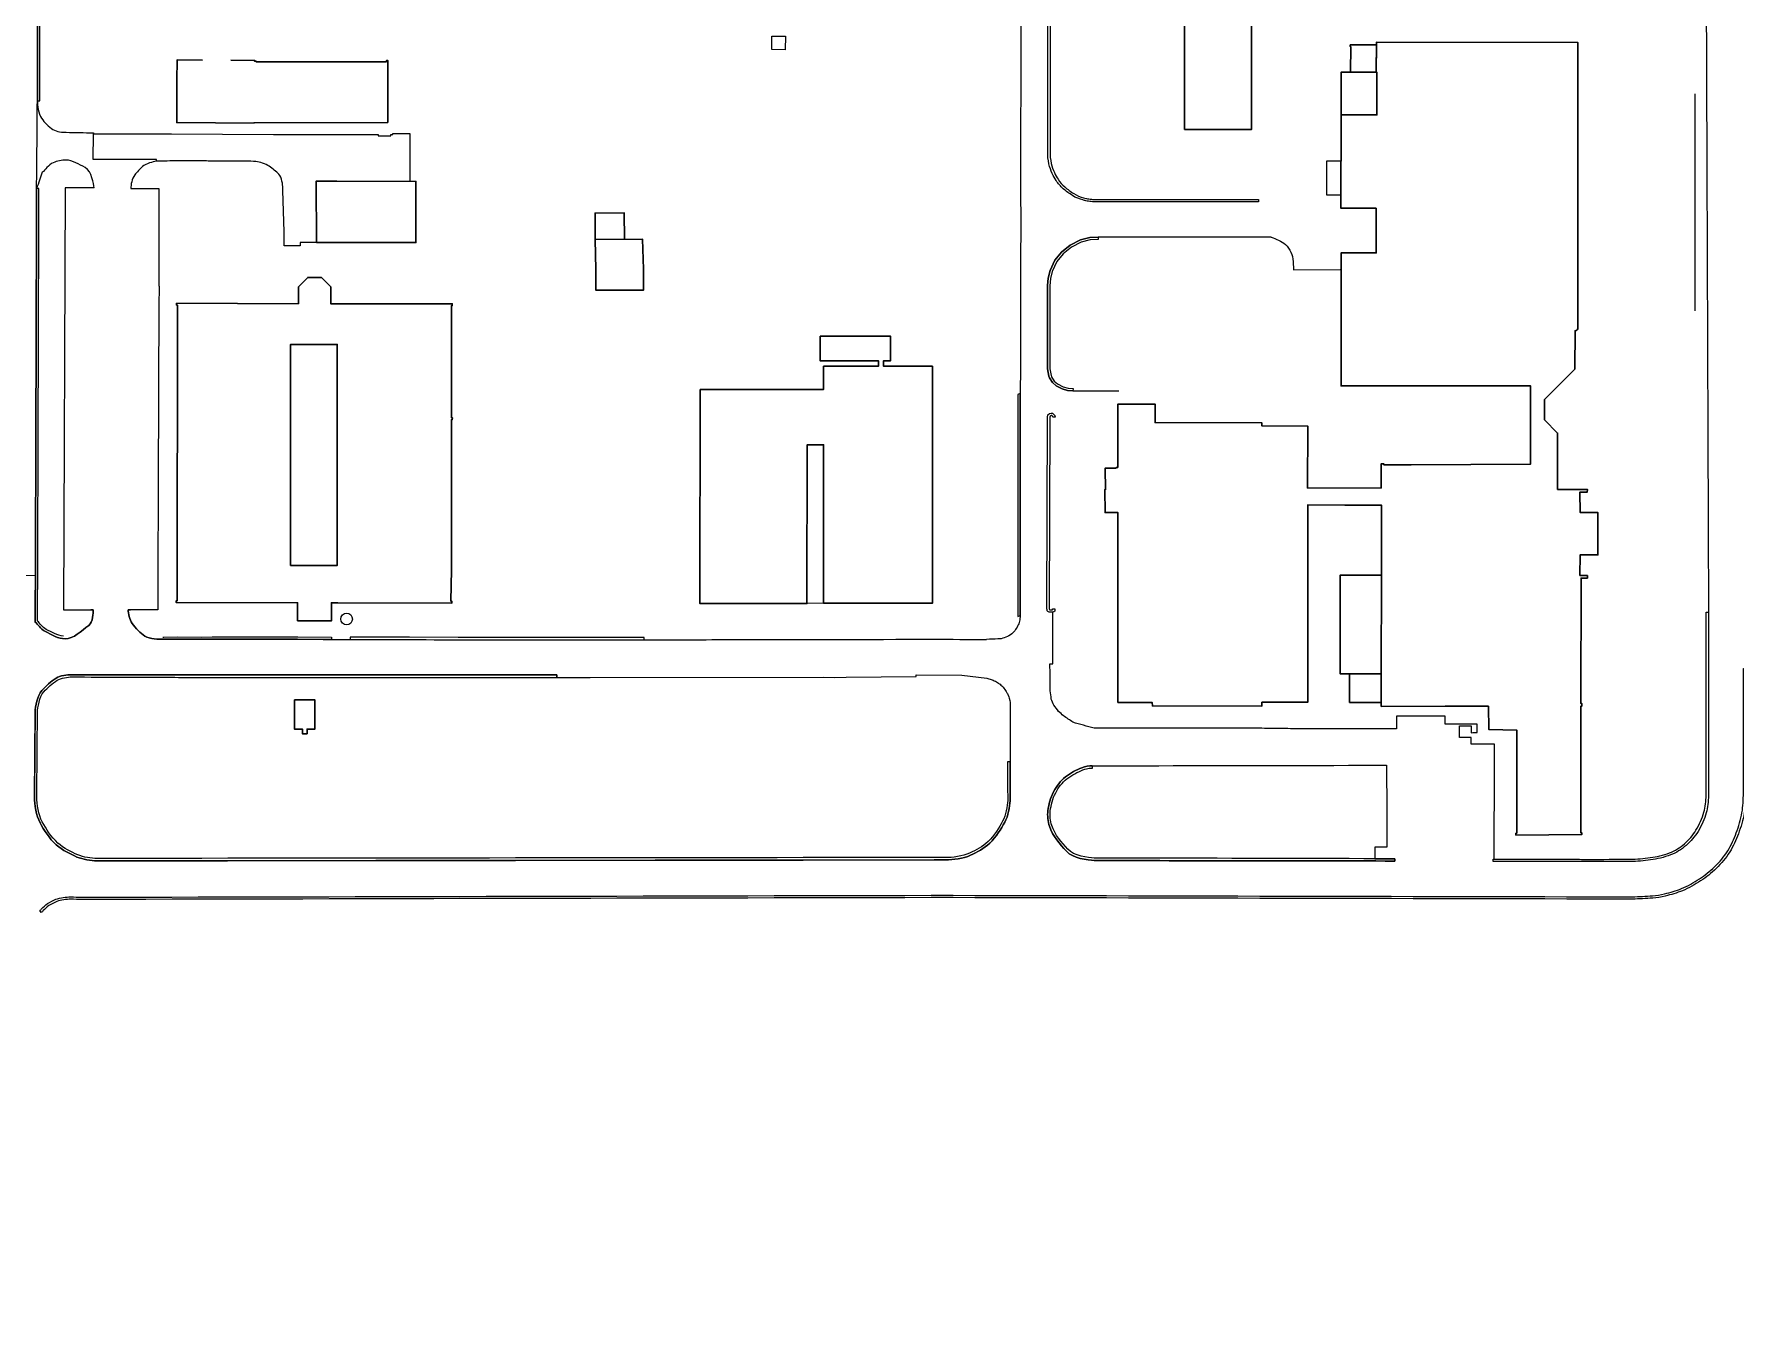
# Model space of a CAD drawing. Header units: millimetres. Extents: x 0 to 840, y 0 to 594.
# Drawn here: x 747.36 to 764.85, y 99.04 to 112.16 of the extents above; entities that cross this region are included whole.
import ezdxf

# ---------------------------------------------------------------- set-up
doc = ezdxf.new("R2010")
doc.units = ezdxf.units.MM
doc.layers.add('AC-0000-BESTAAND-co-06', color=1, linetype='Continuous')

msp = doc.modelspace()

# ---------------------------------------------------------------- linework, layer by layer
at = {"layer": 'AC-0000-BESTAAND-co-06', "linetype": 'Continuous', "lineweight": 13, "transparency": 33554687}
for p, q in [((747.009, 106.604), (747.373, 106.6)), ((747.363, 104.321), (747.37, 105.198))]:
    msp.add_line(p, q, dxfattribs=at)
at = {"layer": 'AC-0000-BESTAAND-co-06', "linetype": 'Continuous', "lineweight": 30, "transparency": 33554687}
msp.add_line((760.877, 105.296), (760.877, 105.59), dxfattribs=at)
at = {"layer": 'AC-0000-BESTAAND-co-06', "linetype": 'Continuous', "lineweight": 13, "transparency": 33554687, "flags": 128}
for points in [[(747.419, 112.641), (747.396, 112.643), (747.393, 111.479), (747.417, 111.479), (747.417, 111.792), (747.42, 112.525), (747.419, 112.641)], [(754.942, 112.004), (754.942, 112.141), (755.08, 112.141), (755.079, 112.002), (754.942, 112.004)], [(764.429, 109.32), (764.429, 111.55)], [(748.617, 110.857), (748.616, 110.874), (747.965, 110.874), (747.969, 111.14), (747.97, 111.149), (747.969, 111.14), (748.706, 111.14), (748.77, 111.139), (749.821, 111.132), (749.959, 111.132), (750.894, 111.133), (750.894, 111.119), (751.026, 111.119), (751.026, 111.131), (751.045, 111.131), (751.045, 111.143), (751.222, 111.143), (751.22, 110.651)], [(760.791, 110.859), (760.641, 110.859), (760.64, 110.511), (760.791, 110.511)], [(760.073, 110.077), (758.316, 110.077), (758.294, 110.077), (758.209, 110.072), (758.112, 110.048), (758.008, 109.996), (757.918, 109.924), (757.849, 109.839), (757.8, 109.733), (757.781, 109.655), (757.775, 109.579), (757.773, 108.723), (757.787, 108.647), (757.794, 108.631), (757.826, 108.582), (757.863, 108.551), (757.926, 108.517), (757.981, 108.502), (758.034, 108.499), (758.508, 108.499)], [(748.326, 106.248), (748.351, 106.249)], [(755.472, 106.315), (755.301, 106.311)], [(750.416, 105.968), (750.416, 105.944), (750.067, 105.945), (749.99, 105.945), (748.83, 105.945), (748.69, 105.945)], [(748.693, 105.968), (748.831, 105.97), (749.08, 105.968), (749.191, 105.97), (749.673, 105.969), (749.795, 105.97), (749.991, 105.969), (750.069, 105.969), (750.416, 105.968)], [(747.741, 105.581), (752.732, 105.578), (752.732, 105.552), (752.953, 105.551), (753.074, 105.551), (755.472, 105.554), (755.585, 105.552), (755.705, 105.554), (756.425, 105.563), (756.425, 105.578), (756.893, 105.575), (757.15, 105.544)], [(757.15, 105.544), (757.17, 105.539), (757.186, 105.535), (757.195, 105.533), (757.205, 105.528), (757.217, 105.524), (757.227, 105.519), (757.24, 105.513), (757.251, 105.507), (757.261, 105.5), (757.269, 105.495), (757.278, 105.488), (757.286, 105.482), (757.295, 105.474), (757.303, 105.467), (757.31, 105.459), (757.318, 105.451), (757.326, 105.441), (757.336, 105.43), (757.343, 105.419), (757.35, 105.408), (757.357, 105.396), (757.362, 105.387), (757.365, 105.379), (757.37, 105.37), (757.376, 105.354), (757.381, 105.339), (757.386, 105.317), (757.39, 105.294)], [(757.39, 105.294), (757.389, 104.685), (757.389, 104.286)], [(756.729, 103.678), (756.609, 103.678), (748.004, 103.668)]]:
    msp.add_lwpolyline(points, dxfattribs=at)
at = {"layer": 'AC-0000-BESTAAND-co-06', "linetype": 'Continuous', "lineweight": 30, "transparency": 33554687, "flags": 128}
for points in [[(759.181, 111.184), (759.871, 111.184), (759.871, 112.624), (759.181, 112.624)], [(754.206, 108.512), (754.201, 106.314), (755.301, 106.311), (755.305, 107.943), (755.473, 107.943), (755.472, 106.315), (756.591, 106.315), (756.591, 108.75), (756.09, 108.75), (756.09, 108.807), (756.162, 108.807), (756.16, 109.06), (755.438, 109.058), (755.439, 108.806), (756.036, 108.807), (756.036, 108.75), (755.473, 108.75), (755.473, 108.513)], [(750.035, 105.322), (750.245, 105.322), (750.245, 105.022), (750.164, 105.022), (750.164, 104.974), (750.116, 104.974), (750.116, 105.022), (750.035, 105.022)]]:
    msp.add_lwpolyline(points, close=True, dxfattribs=at)
msp.add_lwpolyline([(758.497, 107.709), (758.479, 107.709), (758.479, 107.704), (758.368, 107.704), (758.369, 107.482), (758.363, 107.482), (758.365, 107.246), (758.497, 107.246), (758.498, 105.296), (758.772, 105.295), (758.851, 105.294), (758.852, 105.26), (759.978, 105.259), (759.978, 105.297), (760.448, 105.297), (760.449, 107.325), (760.829, 107.324), (761.205, 107.324), (761.206, 107.035), (761.207, 106.603), (761.203, 105.59), (761.203, 105.255), (761.862, 105.258), (762.305, 105.257), (762.311, 105.016), (762.597, 105.011), (762.597, 103.952), (762.587, 103.952), (762.587, 103.933), (763.265, 103.937), (763.264, 103.956), (763.254, 103.956), (763.255, 105.259), (763.266, 105.259), (763.266, 105.284), (763.255, 105.284), (763.257, 106.574), (763.323, 106.573), (763.322, 106.6), (763.245, 106.601), (763.248, 106.812), (763.43, 106.811), (763.429, 107.249), (763.247, 107.249), (763.245, 107.458), (763.321, 107.458), (763.323, 107.484), (763.016, 107.485), (763.016, 107.75), (763.016, 108.064), (762.881, 108.201), (762.88, 108.408), (763.194, 108.722), (763.196, 109.116), (763.196, 109.116, 0.301896), (763.225, 109.138), (763.225, 109.138), (763.223, 112.079), (761.154, 112.08), (761.151, 111.772), (761.16, 111.772), (761.16, 111.334), (760.791, 111.334), (760.791, 111.334), (760.79, 110.374), (761.151, 110.374), (761.152, 109.915), (760.791, 109.915), (760.791, 108.548), (762.737, 108.55), (762.737, 107.743), (761.51, 107.739), (761.229, 107.739), (761.229, 107.749), (761.204, 107.749), (761.204, 107.5), (760.447, 107.499), (760.448, 108.135), (759.978, 108.137), (759.978, 108.168), (758.88, 108.172), (758.88, 108.361), (758.497, 108.361)], format="xyb", close=True, dxfattribs=at)
for points in [[(760.891, 112.035), (760.886, 112.035), (760.886, 112.053), (761.154, 112.054), (761.151, 111.772), (760.887, 111.772), (760.891, 112.035)], [(750.995, 111.257), (749.62, 111.252), (749.62, 111.249), (748.825, 111.254), (748.826, 111.575), (748.827, 111.687), (748.828, 111.899), (749.09, 111.897)], [(749.382, 111.896), (749.625, 111.894), (749.625, 111.884), (749.642, 111.884), (749.642, 111.878), (750.98, 111.88), (750.98, 111.887), (750.98, 111.891), (750.996, 111.891), (750.995, 111.257)], [(761.151, 111.772), (760.887, 111.772), (760.791, 111.772), (760.791, 111.699), (760.791, 111.334), (761.16, 111.334), (761.16, 111.772), (761.151, 111.772)], [(750.26, 110.021), (750.258, 110.651), (750.471, 110.652), (751.283, 110.65), (751.284, 110.021), (750.26, 110.021)], [(753.426, 110.055), (753.424, 110.326), (753.424, 110.326), (753.124, 110.324), (753.127, 110.053)], [(753.127, 110.053), (753.612, 110.056), (753.623, 109.749), (753.623, 109.533), (753.133, 109.531), (753.133, 109.746), (753.127, 110.053)], [(750.076, 109.567), (750.172, 109.663), (750.312, 109.663), (750.408, 109.567), (750.408, 109.393), (751.656, 109.393), (751.657, 109.373), (751.648, 109.373), (751.649, 108.222), (751.658, 108.222), (751.657, 108.202), (751.648, 108.202), (751.648, 107.938), (751.648, 106.658), (751.643, 106.335), (751.654, 106.336), (751.654, 106.317), (750.481, 106.321), (750.415, 106.321), (750.416, 106.135), (750.068, 106.135), (750.067, 106.321), (748.821, 106.322), (748.821, 106.322), (748.821, 106.341), (748.83, 106.341), (748.833, 109.379), (748.824, 109.379), (748.824, 109.398), (750.076, 109.393), (750.076, 109.567)], [(749.994, 106.704), (749.995, 108.975), (750.475, 108.975), (750.474, 106.704), (749.994, 106.704)], [(748.831, 107.059), (748.831, 107.138)], [(761.207, 106.603), (760.78, 106.602), (760.78, 105.59), (761.203, 105.59), (761.207, 106.603)], [(761.203, 105.59), (761.203, 105.295), (760.877, 105.296)]]:
    msp.add_lwpolyline(points, dxfattribs=at)
at = {"layer": 'AC-0000-BESTAAND-co-06', "linetype": 'Continuous', "lineweight": 0, "transparency": 33554687, "flags": 128}
msp.add_lwpolyline([(747.977, 110.585), (747.68, 110.585), (747.661, 106.249), (747.944, 106.249), (747.966, 106.247)], dxfattribs=at)
at = {"layer": 'AC-0000-BESTAAND-co-06', "linetype": 'Continuous', "lineweight": 13, "transparency": 33554687, "flags": 128}
for points in [[(758.294, 110.077), (758.295, 110.053), (758.213, 110.048), (758.12, 110.025), (758.021, 109.976), (757.935, 109.907), (757.869, 109.826), (757.823, 109.725), (757.805, 109.651), (757.799, 109.578), (757.799, 109.488), (757.797, 108.725), (757.81, 108.654), (757.815, 108.643), (757.844, 108.598), (757.877, 108.571), (757.935, 108.539), (757.985, 108.526), (758.036, 108.523), (758.034, 108.499), (757.981, 108.502), (757.926, 108.517), (757.863, 108.551), (757.826, 108.582), (757.794, 108.631), (757.787, 108.647), (757.773, 108.723), (757.775, 109.579), (757.781, 109.655), (757.8, 109.733), (757.849, 109.839), (757.918, 109.924), (758.008, 109.996), (758.112, 110.048), (758.209, 110.072)], [(757.492, 106.189), (757.494, 108.47), (757.47, 108.46), (757.468, 106.179)], [(750.606, 105.943), (751.715, 105.94), (753.629, 105.94), (753.629, 105.964), (751.793, 105.964), (751.716, 105.964), (751.219, 105.966), (750.606, 105.967)]]:
    msp.add_lwpolyline(points, close=True, dxfattribs=at)
for points in [[(760.073, 110.077, -0.082999), (760.219, 110.002), (760.219, 110.002, -0.199555), (760.297, 109.828), (760.297, 109.828), (760.301, 109.743), (760.781, 109.744), (760.791, 109.743)], [(757.799, 105.692), (757.83, 105.692), (757.83, 106.224), (757.801, 106.223), (757.801, 106.223, -0.261653), (757.772, 106.237), (757.772, 106.237), (757.769, 106.248), (757.768, 106.259), (757.773, 108.229), (757.778, 108.25), (757.793, 108.264), (757.81, 108.268), (757.825, 108.267)], [(757.792, 106.259), (757.793, 106.252), (757.793, 106.25), (757.794, 106.249), (757.804, 106.247), (757.824, 106.248), (757.824, 106.256), (757.848, 106.256), (757.848, 106.235), (757.848, 106.235, -0.170228), (757.83, 106.224), (757.83, 106.224), (757.801, 106.223), (757.801, 106.223, -0.261653), (757.772, 106.237), (757.772, 106.237), (757.769, 106.248), (757.768, 106.259), (757.773, 108.229), (757.778, 108.25), (757.793, 108.264), (757.81, 108.268), (757.825, 108.267), (757.84, 108.256), (757.849, 108.245), (757.853, 108.228), (757.828, 108.227), (757.827, 108.234), (757.824, 108.238), (757.816, 108.243), (757.811, 108.244), (757.805, 108.242), (757.8, 108.237), (757.797, 108.226), (757.792, 106.259)]]:
    msp.add_lwpolyline(points, format="xyb", dxfattribs=at)
at = {"layer": 'AC-0000-BESTAAND-co-06', "linetype": 'Continuous', "lineweight": 13, "transparency": 33554687}
msp.add_circle((750.571, 106.153), 0.06, dxfattribs=at)
for points, knots in [([(757.777, 112.97), (757.785, 112.97), (757.793, 112.97), (757.801, 112.97), (757.8, 112.299), (757.8, 111.628), (757.8, 110.957), (757.8, 110.918), (757.803, 110.873), (757.813, 110.835), (757.82, 110.803), (757.831, 110.771), (757.845, 110.74), (757.856, 110.716), (757.868, 110.693), (757.883, 110.672), (757.903, 110.642), (757.926, 110.617), (757.952, 110.593), (757.98, 110.566), (758.012, 110.547), (758.043, 110.525), (758.073, 110.505), (758.114, 110.491), (758.144, 110.482), (758.154, 110.48), (758.164, 110.477), (758.174, 110.474), (758.182, 110.473), (758.19, 110.471), (758.199, 110.47), (758.208, 110.469), (758.216, 110.467), (758.225, 110.466), (758.233, 110.466), (758.241, 110.465), (758.25, 110.464), (758.258, 110.464), (758.266, 110.464), (758.274, 110.463), (758.83, 110.464), (759.385, 110.464), (759.941, 110.464), (759.941, 110.464), (759.941, 110.464), (759.941, 110.464), (759.941, 110.456), (759.941, 110.448), (759.941, 110.44), (759.385, 110.44), (758.829, 110.44), (758.273, 110.439), (758.264, 110.44), (758.256, 110.44), (758.248, 110.44), (758.24, 110.441), (758.231, 110.442), (758.223, 110.442), (758.214, 110.444), (758.204, 110.445), (758.195, 110.446), (758.186, 110.448), (758.178, 110.449), (758.169, 110.451), (758.159, 110.454), (758.148, 110.456), (758.137, 110.459), (758.106, 110.468), (758.062, 110.483), (758.031, 110.505), (757.999, 110.527), (757.965, 110.547), (757.936, 110.575), (757.908, 110.6), (757.884, 110.627), (757.863, 110.658), (757.847, 110.681), (757.835, 110.704), (757.823, 110.73), (757.808, 110.762), (757.797, 110.796), (757.789, 110.829), (757.779, 110.87), (757.776, 110.916), (757.776, 110.956), (757.777, 112.498), (757.777, 114.04), (757.777, 115.582), (757.496, 115.585), (757.216, 115.587), (756.935, 115.59)], [0, 0, 0, 0, 0.071429, 0.071429, 0.071429, 0.142857, 0.142857, 0.142857, 0.170862, 0.170862, 0.170862, 0.193624, 0.193624, 0.193624, 0.211309, 0.211309, 0.211309, 0.23517, 0.23517, 0.23517, 0.260816, 0.260816, 0.260816, 0.285714, 0.285714, 0.285714, 0.309524, 0.309524, 0.309524, 0.333333, 0.333333, 0.333333, 0.357143, 0.357143, 0.357143, 0.380952, 0.380952, 0.380952, 0.404762, 0.404762, 0.404762, 0.428571, 0.428571, 0.428571, 0.571429, 0.571429, 0.571429, 0.591837, 0.591837, 0.591837, 0.612245, 0.612245, 0.612245, 0.632653, 0.632653, 0.632653, 0.653061, 0.653061, 0.653061, 0.673469, 0.673469, 0.673469, 0.693878, 0.693878, 0.693878, 0.714286, 0.714286, 0.714286, 0.739335, 0.739335, 0.739335, 0.764982, 0.764982, 0.764982, 0.788867, 0.788867, 0.788867, 0.806756, 0.806756, 0.806756, 0.829551, 0.829551, 0.829551, 0.857143, 0.857143, 0.857143, 0.928571, 0.928571, 0.928571, 1, 1, 1, 1]), ([(759.941, 110.464), (759.941, 110.456), (759.941, 110.448), (759.941, 110.44), (759.385, 110.44), (758.829, 110.44), (758.273, 110.439), (758.264, 110.44), (758.256, 110.44), (758.248, 110.44), (758.24, 110.441), (758.231, 110.442), (758.223, 110.442), (758.214, 110.444), (758.204, 110.445), (758.195, 110.446), (758.186, 110.448), (758.178, 110.449), (758.169, 110.451), (758.159, 110.454), (758.148, 110.456), (758.137, 110.459), (758.106, 110.468), (758.062, 110.483), (758.031, 110.505), (757.999, 110.527), (757.965, 110.547), (757.936, 110.575), (757.908, 110.6), (757.884, 110.627), (757.863, 110.658), (757.847, 110.681), (757.835, 110.704), (757.823, 110.73), (757.808, 110.762), (757.797, 110.796), (757.789, 110.829), (757.779, 110.87), (757.776, 110.916), (757.776, 110.956), (757.777, 112.498), (757.777, 114.04), (757.777, 115.582), (757.673, 115.583), (757.568, 115.584), (757.464, 115.585)], [0, 0, 0, 0, 0.047619, 0.047619, 0.047619, 0.095238, 0.095238, 0.095238, 0.142857, 0.142857, 0.142857, 0.190476, 0.190476, 0.190476, 0.238095, 0.238095, 0.238095, 0.285714, 0.285714, 0.285714, 0.333333, 0.333333, 0.333333, 0.391781, 0.391781, 0.391781, 0.451625, 0.451625, 0.451625, 0.507356, 0.507356, 0.507356, 0.549096, 0.549096, 0.549096, 0.602285, 0.602285, 0.602285, 0.666667, 0.666667, 0.666667, 0.833333, 0.833333, 0.833333, 1, 1, 1, 1]), ([(755.73, 115.238), (756.107, 115.235), (756.484, 115.232), (756.862, 115.228), (756.977, 115.184), (757.279, 115.102), (757.386, 114.935), (757.405, 114.906), (757.425, 114.878), (757.439, 114.846), (757.453, 114.817), (757.465, 114.788), (757.476, 114.758), (757.489, 114.725), (757.498, 114.687), (757.502, 114.654), (757.504, 114.621), (757.506, 114.588), (757.508, 114.554), (757.505, 114.554), (757.502, 114.553), (757.5, 114.553), (757.499, 113.186), (757.498, 111.818), (757.498, 110.451), (757.498, 110.419), (757.498, 110.387), (757.499, 110.355), (757.498, 109.959), (757.497, 109.563), (757.496, 109.167), (757.496, 109.142), (757.496, 109.117), (757.496, 109.091), (757.496, 108.884), (757.495, 108.677), (757.494, 108.47)], [0, 0, 0, 0, 0.333333, 0.333333, 0.333333, 0.554341, 0.554341, 0.554341, 0.592186, 0.592186, 0.592186, 0.627337, 0.627337, 0.627337, 0.666667, 0.666667, 0.666667, 0.714286, 0.714286, 0.714286, 0.761905, 0.761905, 0.761905, 0.809524, 0.809524, 0.809524, 0.857143, 0.857143, 0.857143, 0.904762, 0.904762, 0.904762, 0.952381, 0.952381, 0.952381, 1, 1, 1, 1]), ([(764.487, 114.172), (764.487, 114.27), (764.487, 114.368), (764.487, 114.466), (764.507, 114.466), (764.527, 114.466), (764.547, 114.466), (764.547, 114.332), (764.547, 114.199), (764.548, 114.066), (764.549, 113.801), (764.55, 113.536), (764.551, 113.27), (764.548, 113.18), (764.546, 113.09), (764.543, 113), (764.544, 112.804), (764.544, 112.608), (764.544, 112.412), (764.55, 110.781), (764.556, 109.149), (764.562, 107.518), (764.564, 107.086), (764.565, 106.655), (764.567, 106.223), (764.567, 106.217), (764.567, 106.211), (764.567, 106.205), (764.567, 105.582), (764.566, 104.959), (764.566, 104.337), (764.566, 104.282), (764.559, 104.215), (764.543, 104.161), (764.525, 104.097), (764.497, 104.031), (764.459, 103.97), (764.424, 103.915), (764.385, 103.868), (764.336, 103.826), (764.287, 103.783), (764.236, 103.75), (764.176, 103.728), (764.109, 103.703), (764.04, 103.687), (763.972, 103.678), (763.904, 103.668), (763.832, 103.661), (763.764, 103.662), (763.293, 103.662), (762.823, 103.662), (762.353, 103.662), (762.353, 103.67), (762.353, 103.678), (762.353, 103.686), (762.357, 103.686), (762.361, 103.686), (762.365, 103.686), (762.365, 103.729), (762.365, 103.772), (762.365, 103.814), (762.366, 104.165), (762.367, 104.516), (762.367, 104.866), (762.288, 104.866), (762.208, 104.866), (762.128, 104.867), (762.128, 104.889), (762.128, 104.912), (762.128, 104.935), (762.088, 104.935), (762.048, 104.935), (762.008, 104.935), (762.008, 104.964), (762.007, 104.994), (762.007, 105.024), (762.007, 105.034), (762.008, 105.045), (762.008, 105.055), (762.048, 105.055), (762.087, 105.055), (762.127, 105.056), (762.127, 105.032), (762.128, 105.009), (762.128, 104.985), (762.149, 104.985), (762.17, 104.986), (762.191, 104.986), (762.191, 105.014), (762.191, 105.042), (762.19, 105.071), (762.08, 105.071), (761.969, 105.071), (761.859, 105.072), (761.859, 105.1), (761.859, 105.128), (761.859, 105.156), (761.693, 105.156), (761.526, 105.156), (761.36, 105.156), (761.36, 105.112), (761.36, 105.068), (761.36, 105.023), (761.2, 105.023), (761.039, 105.023), (760.879, 105.023), (760.734, 105.023), (760.589, 105.023), (760.444, 105.023), (760.368, 105.024), (760.292, 105.026), (760.215, 105.027), (760.135, 105.028), (760.055, 105.029), (759.975, 105.03), (759.603, 105.031), (759.23, 105.032), (758.858, 105.033), (758.657, 105.032), (758.456, 105.032), (758.255, 105.031), (758.182, 105.051), (758.109, 105.071), (758.035, 105.092), (758.003, 105.114), (757.97, 105.136), (757.938, 105.158), (757.921, 105.173), (757.905, 105.189), (757.888, 105.204), (757.872, 105.225), (757.856, 105.246), (757.84, 105.267), (757.831, 105.288), (757.822, 105.31), (757.813, 105.331), (757.809, 105.359), (757.805, 105.387), (757.802, 105.415), (757.801, 105.507), (757.8, 105.6), (757.799, 105.692)], [0, 0, 0, 0, 0.033333, 0.033333, 0.033333, 0.066667, 0.066667, 0.066667, 0.1, 0.1, 0.1, 0.133333, 0.133333, 0.133333, 0.166667, 0.166667, 0.166667, 0.2, 0.2, 0.2, 0.233333, 0.233333, 0.233333, 0.266667, 0.266667, 0.266667, 0.3, 0.3, 0.3, 0.333333, 0.333333, 0.333333, 0.383336, 0.383336, 0.383336, 0.442165, 0.442165, 0.442165, 0.495738, 0.495738, 0.495738, 0.548493, 0.548493, 0.548493, 0.607735, 0.607735, 0.607735, 0.666667, 0.666667, 0.666667, 0.677419, 0.677419, 0.677419, 0.688172, 0.688172, 0.688172, 0.698925, 0.698925, 0.698925, 0.709677, 0.709677, 0.709677, 0.72043, 0.72043, 0.72043, 0.731183, 0.731183, 0.731183, 0.741935, 0.741935, 0.741935, 0.752688, 0.752688, 0.752688, 0.763441, 0.763441, 0.763441, 0.774194, 0.774194, 0.774194, 0.784946, 0.784946, 0.784946, 0.795699, 0.795699, 0.795699, 0.806452, 0.806452, 0.806452, 0.817204, 0.817204, 0.817204, 0.827957, 0.827957, 0.827957, 0.83871, 0.83871, 0.83871, 0.849462, 0.849462, 0.849462, 0.860215, 0.860215, 0.860215, 0.870968, 0.870968, 0.870968, 0.88172, 0.88172, 0.88172, 0.892473, 0.892473, 0.892473, 0.903226, 0.903226, 0.903226, 0.913978, 0.913978, 0.913978, 0.924731, 0.924731, 0.924731, 0.935484, 0.935484, 0.935484, 0.946237, 0.946237, 0.946237, 0.956989, 0.956989, 0.956989, 0.967742, 0.967742, 0.967742, 0.978495, 0.978495, 0.978495, 0.989247, 0.989247, 0.989247, 1, 1, 1, 1]), ([(747.944, 106.249), (747.951, 106.249), (747.958, 106.248), (747.966, 106.247), (747.967, 106.215), (747.966, 106.122), (747.921, 106.087), (747.846, 106.028), (747.764, 105.95), (747.678, 105.95), (747.61, 105.949), (747.539, 105.991), (747.47, 106.027), (747.428, 106.048), (747.395, 106.102), (747.37, 106.121), (747.371, 106.281), (747.372, 106.441), (747.373, 106.6), (747.377, 107.926), (747.381, 109.252), (747.385, 110.578), (747.388, 110.878), (747.391, 111.179), (747.393, 111.479), (747.394, 111.867), (747.395, 112.255), (747.396, 112.643)], [0, 0, 0, 0, 0.333333, 0.333333, 0.333333, 0.402288, 0.402288, 0.402288, 0.517788, 0.517788, 0.517788, 0.609599, 0.609599, 0.609599, 0.666667, 0.666667, 0.666667, 0.75, 0.75, 0.75, 0.833333, 0.833333, 0.833333, 0.916667, 0.916667, 0.916667, 1, 1, 1, 1]), ([(747.393, 111.479), (747.393, 111.434), (747.402, 111.345), (747.436, 111.299), (747.465, 111.257), (747.511, 111.211), (747.553, 111.184), (747.589, 111.161), (747.654, 111.154), (747.689, 111.155), (747.782, 111.153), (747.876, 111.151), (747.97, 111.149)], [0, 0, 0, 0, 0.189864, 0.189864, 0.189864, 0.358476, 0.358476, 0.358476, 0.5, 0.5, 0.5, 1, 1, 1, 1]), ([(747.977, 110.585), (747.971, 110.622), (747.953, 110.754), (747.885, 110.792), (747.821, 110.827), (747.756, 110.866), (747.687, 110.87), (747.644, 110.872), (747.598, 110.857), (747.555, 110.842), (747.507, 110.825), (747.471, 110.761), (747.444, 110.745), (747.425, 110.689), (747.405, 110.634), (747.385, 110.578)], [0, 0, 0, 0, 0.156822, 0.156822, 0.156822, 0.304472, 0.304472, 0.304472, 0.398226, 0.398226, 0.398226, 0.5, 0.5, 0.5, 1, 1, 1, 1]), ([(750.26, 110.021), (750.246, 110.021), (750.233, 110.021), (750.219, 110.021), (750.208, 110.021), (750.197, 110.021), (750.186, 110.021), (750.166, 110.021), (750.146, 110.021), (750.126, 110.021), (750.116, 110.021), (750.105, 110.021), (750.095, 110.021), (750.095, 110.011), (750.095, 110), (750.095, 109.989), (750.086, 109.989), (750.076, 109.989), (750.067, 109.989), (750.021, 109.989), (749.976, 109.989), (749.93, 109.989), (749.93, 110.026), (749.93, 110.064), (749.93, 110.101), (749.93, 110.121), (749.93, 110.14), (749.929, 110.159), (749.925, 110.301), (749.92, 110.442), (749.915, 110.583), (749.915, 110.616), (749.907, 110.691), (749.875, 110.724), (749.847, 110.753), (749.811, 110.781), (749.776, 110.805), (749.737, 110.831), (749.678, 110.849), (749.639, 110.856), (749.569, 110.857), (749.499, 110.857), (749.429, 110.857), (749.341, 110.858), (749.253, 110.859), (749.165, 110.859), (749.142, 110.86), (749.119, 110.86), (749.097, 110.861), (749.01, 110.861), (748.923, 110.862), (748.837, 110.862), (748.763, 110.86), (748.69, 110.858), (748.617, 110.857), (748.58, 110.851), (748.511, 110.834), (748.473, 110.802), (748.445, 110.777), (748.415, 110.746), (748.393, 110.716), (748.365, 110.68), (748.354, 110.614), (748.352, 110.578), (748.449, 110.578), (748.545, 110.578), (748.642, 110.578), (748.642, 110.347), (748.642, 110.116), (748.641, 109.886), (748.641, 109.831), (748.641, 109.777), (748.641, 109.723), (748.641, 109.679), (748.641, 109.635), (748.641, 109.591), (748.643, 109.578), (748.644, 109.565), (748.645, 109.552), (748.645, 109.547), (748.645, 109.542), (748.645, 109.537), (748.644, 109.502), (748.642, 109.467), (748.641, 109.431), (748.638, 108.51), (748.635, 107.589), (748.631, 106.667), (748.631, 106.528), (748.63, 106.389), (748.63, 106.249), (748.537, 106.249), (748.444, 106.249), (748.351, 106.249), (748.343, 106.249), (748.335, 106.248), (748.326, 106.248)], [0, 0, 0, 0, 0.142857, 0.142857, 0.142857, 0.171429, 0.171429, 0.171429, 0.2, 0.2, 0.2, 0.228571, 0.228571, 0.228571, 0.257143, 0.257143, 0.257143, 0.285714, 0.285714, 0.285714, 0.321429, 0.321429, 0.321429, 0.357143, 0.357143, 0.357143, 0.392857, 0.392857, 0.392857, 0.428571, 0.428571, 0.428571, 0.478354, 0.478354, 0.478354, 0.521761, 0.521761, 0.521761, 0.571429, 0.571429, 0.571429, 0.6, 0.6, 0.6, 0.628571, 0.628571, 0.628571, 0.657143, 0.657143, 0.657143, 0.685714, 0.685714, 0.685714, 0.714286, 0.714286, 0.714286, 0.767082, 0.767082, 0.767082, 0.807442, 0.807442, 0.807442, 0.857143, 0.857143, 0.857143, 0.87013, 0.87013, 0.87013, 0.883117, 0.883117, 0.883117, 0.896104, 0.896104, 0.896104, 0.909091, 0.909091, 0.909091, 0.922078, 0.922078, 0.922078, 0.935065, 0.935065, 0.935065, 0.948052, 0.948052, 0.948052, 0.961039, 0.961039, 0.961039, 0.974026, 0.974026, 0.974026, 0.987013, 0.987013, 0.987013, 1, 1, 1, 1]), ([(747.394, 106.131), (747.395, 106.287), (747.396, 106.444), (747.397, 106.6), (747.401, 107.926), (747.405, 109.252), (747.409, 110.578), (747.401, 110.578), (747.393, 110.578), (747.385, 110.578), (747.381, 109.252), (747.377, 107.926), (747.373, 106.6), (747.372, 106.441), (747.371, 106.281), (747.37, 106.121), (747.395, 106.102), (747.428, 106.048), (747.47, 106.027), (747.539, 105.991), (747.61, 105.949), (747.678, 105.95), (747.764, 105.95), (747.846, 106.028), (747.921, 106.087), (747.966, 106.122), (747.967, 106.215), (747.966, 106.247), (747.958, 106.248), (747.951, 106.249), (747.944, 106.249)], [0, 0, 0, 0, 0.125, 0.125, 0.125, 0.25, 0.25, 0.25, 0.333333, 0.333333, 0.333333, 0.416667, 0.416667, 0.416667, 0.5, 0.5, 0.5, 0.542801, 0.542801, 0.542801, 0.611659, 0.611659, 0.611659, 0.698284, 0.698284, 0.698284, 0.75, 0.75, 0.75, 1, 1, 1, 1]), ([(757.494, 108.47), (757.494, 107.71), (757.493, 106.95), (757.492, 106.189), (757.492, 106.171), (757.491, 106.149), (757.486, 106.131), (757.482, 106.114), (757.476, 106.096), (757.467, 106.08), (757.459, 106.063), (757.449, 106.048), (757.437, 106.033), (757.424, 106.017), (757.411, 106.003), (757.394, 105.991), (757.373, 105.977), (757.35, 105.968), (757.329, 105.96), (757.309, 105.952), (757.284, 105.948), (757.264, 105.948), (757.225, 105.946), (757.187, 105.945), (757.148, 105.944)], [0, 0, 0, 0, 0.333333, 0.333333, 0.333333, 0.386588, 0.386588, 0.386588, 0.436102, 0.436102, 0.436102, 0.486165, 0.486165, 0.486165, 0.541148, 0.541148, 0.541148, 0.606672, 0.606672, 0.606672, 0.666667, 0.666667, 0.666667, 1, 1, 1, 1]), ([(748.326, 106.248), (748.328, 106.212), (748.339, 106.144), (748.366, 106.108), (748.401, 106.06), (748.452, 106.006), (748.499, 105.977), (748.548, 105.947), (748.641, 105.942), (748.69, 105.945), (748.736, 105.945), (748.783, 105.945), (748.83, 105.945), (749.217, 105.945), (749.604, 105.945), (749.99, 105.945), (750.016, 105.945), (750.041, 105.945), (750.067, 105.945), (750.183, 105.945), (750.3, 105.944), (750.416, 105.944), (750.849, 105.943), (751.282, 105.941), (751.715, 105.94), (752.353, 105.94), (752.99, 105.94), (753.627, 105.94), (753.937, 105.94), (754.247, 105.941), (754.558, 105.941), (755.238, 105.942), (755.918, 105.944), (756.598, 105.945), (756.781, 105.944), (756.965, 105.944), (757.148, 105.944)], [0, 0, 0, 0, 0.138739, 0.138739, 0.138739, 0.316344, 0.316344, 0.316344, 0.5, 0.5, 0.5, 0.555556, 0.555556, 0.555556, 0.611111, 0.611111, 0.611111, 0.666667, 0.666667, 0.666667, 0.722222, 0.722222, 0.722222, 0.777778, 0.777778, 0.777778, 0.833333, 0.833333, 0.833333, 0.888889, 0.888889, 0.888889, 0.944444, 0.944444, 0.944444, 1, 1, 1, 1]), ([(748.69, 105.945), (748.641, 105.942), (748.548, 105.947), (748.499, 105.977), (748.452, 106.006), (748.401, 106.06), (748.366, 106.108), (748.339, 106.144), (748.328, 106.212), (748.326, 106.248)], [0, 0, 0, 0, 0.367313, 0.367313, 0.367313, 0.722523, 0.722523, 0.722523, 1, 1, 1, 1]), ([(762.353, 103.662), (762.823, 103.662), (763.293, 103.662), (763.764, 103.662), (763.832, 103.661), (763.904, 103.668), (763.972, 103.678), (764.04, 103.687), (764.109, 103.703), (764.176, 103.728), (764.236, 103.75), (764.287, 103.783), (764.336, 103.826), (764.385, 103.868), (764.424, 103.915), (764.459, 103.97), (764.497, 104.031), (764.525, 104.097), (764.543, 104.161), (764.559, 104.215), (764.566, 104.282), (764.566, 104.337), (764.566, 104.965), (764.566, 105.594), (764.567, 106.223), (764.559, 106.223), (764.551, 106.223), (764.543, 106.223), (764.542, 105.595), (764.542, 104.966), (764.542, 104.338), (764.542, 104.285), (764.535, 104.22), (764.52, 104.167), (764.502, 104.105), (764.475, 104.042), (764.438, 103.983), (764.405, 103.93), (764.368, 103.885), (764.32, 103.844), (764.273, 103.804), (764.224, 103.771), (764.167, 103.75), (764.102, 103.726), (764.035, 103.71), (763.968, 103.701), (763.901, 103.692), (763.829, 103.685), (763.762, 103.686), (763.618, 103.684), (763.474, 103.683), (763.329, 103.682), (763.3, 103.683), (763.27, 103.683), (763.24, 103.684), (762.949, 103.685), (762.657, 103.686), (762.365, 103.686), (762.361, 103.686), (762.357, 103.686), (762.353, 103.686), (762.353, 103.678), (762.353, 103.67), (762.353, 103.662)], [0, 0, 0, 0, 0.166667, 0.166667, 0.166667, 0.196132, 0.196132, 0.196132, 0.225754, 0.225754, 0.225754, 0.252131, 0.252131, 0.252131, 0.278918, 0.278918, 0.278918, 0.308332, 0.308332, 0.308332, 0.333333, 0.333333, 0.333333, 0.5, 0.5, 0.5, 0.583333, 0.583333, 0.583333, 0.666667, 0.666667, 0.666667, 0.691691, 0.691691, 0.691691, 0.720974, 0.720974, 0.720974, 0.747508, 0.747508, 0.747508, 0.773586, 0.773586, 0.773586, 0.803268, 0.803268, 0.803268, 0.833333, 0.833333, 0.833333, 0.866667, 0.866667, 0.866667, 0.9, 0.9, 0.9, 0.933333, 0.933333, 0.933333, 0.966667, 0.966667, 0.966667, 1, 1, 1, 1]), ([(747.661, 105.977), (747.597, 105.98), (747.542, 106.02), (747.483, 106.047), (747.446, 106.065), (747.417, 106.113), (747.394, 106.131)], [0, 0, 0, 0, 0.610304, 0.610304, 0.610304, 1, 1, 1, 1]), ([(764.951, 105.646), (764.951, 105.646), (764.943, 105.646), (764.935, 105.646), (764.927, 105.646), (764.926, 105.219), (764.925, 104.793), (764.925, 104.366), (764.926, 104.3), (764.922, 104.228), (764.911, 104.162), (764.899, 104.093), (764.877, 104.023), (764.852, 103.955), (764.828, 103.891), (764.801, 103.831), (764.765, 103.772), (764.727, 103.711), (764.682, 103.657), (764.629, 103.607), (764.58, 103.56), (764.529, 103.52), (764.473, 103.482), (764.414, 103.444), (764.355, 103.41), (764.291, 103.383), (764.234, 103.36), (764.174, 103.344), (764.116, 103.329), (764.076, 103.318), (764.032, 103.311), (763.992, 103.308), (763.923, 103.305), (763.853, 103.301), (763.784, 103.298), (761.382, 103.303), (758.98, 103.309), (756.578, 103.314), (753.708, 103.307), (750.838, 103.301), (747.968, 103.294), (747.89, 103.295), (747.812, 103.296), (747.734, 103.297), (747.689, 103.297), (747.629, 103.29), (747.584, 103.273), (747.555, 103.262), (747.526, 103.244), (747.498, 103.228), (747.474, 103.215), (747.454, 103.189), (747.437, 103.176), (747.431, 103.169), (747.425, 103.162), (747.418, 103.156), (747.423, 103.149), (747.428, 103.143), (747.432, 103.136), (747.439, 103.143), (747.446, 103.15), (747.453, 103.157), (747.469, 103.17), (747.488, 103.196), (747.511, 103.208), (747.538, 103.223), (747.565, 103.239), (747.592, 103.25), (747.635, 103.267), (747.692, 103.273), (747.736, 103.273), (747.814, 103.272), (747.892, 103.271), (747.97, 103.271), (750.839, 103.277), (753.708, 103.284), (756.578, 103.29), (758.98, 103.285), (761.383, 103.279), (763.786, 103.274), (763.855, 103.277), (763.925, 103.281), (763.994, 103.284), (764.035, 103.287), (764.08, 103.294), (764.122, 103.305), (764.181, 103.321), (764.242, 103.337), (764.3, 103.361), (764.366, 103.388), (764.426, 103.423), (764.486, 103.462), (764.544, 103.5), (764.596, 103.542), (764.646, 103.59), (764.7, 103.641), (764.746, 103.696), (764.785, 103.759), (764.822, 103.819), (764.85, 103.881), (764.874, 103.946), (764.9, 104.016), (764.923, 104.087), (764.935, 104.158), (764.946, 104.224), (764.95, 104.299), (764.949, 104.365), (764.949, 104.792), (764.95, 105.219), (764.951, 105.646)], [0, 0, 0, 0, 0.020833, 0.041667, 0.041667, 0.041667, 0.083333, 0.083333, 0.083333, 0.094322, 0.094322, 0.094322, 0.105872, 0.105872, 0.105872, 0.116727, 0.116727, 0.116727, 0.12822, 0.12822, 0.12822, 0.138938, 0.138938, 0.138938, 0.150085, 0.150085, 0.150085, 0.1599, 0.1599, 0.1599, 0.166667, 0.166667, 0.166667, 0.25, 0.25, 0.25, 0.333333, 0.333333, 0.333333, 0.375, 0.375, 0.375, 0.416667, 0.416667, 0.416667, 0.455029, 0.455029, 0.455029, 0.479612, 0.479612, 0.479612, 0.5, 0.5, 0.5, 0.583333, 0.583333, 0.583333, 0.625, 0.625, 0.625, 0.666667, 0.666667, 0.666667, 0.687281, 0.687281, 0.687281, 0.711286, 0.711286, 0.711286, 0.75, 0.75, 0.75, 0.770833, 0.770833, 0.770833, 0.791667, 0.791667, 0.791667, 0.8125, 0.8125, 0.8125, 0.833333, 0.833333, 0.833333, 0.840113, 0.840113, 0.840113, 0.849928, 0.849928, 0.849928, 0.861067, 0.861067, 0.861067, 0.871795, 0.871795, 0.871795, 0.883326, 0.883326, 0.883326, 0.894204, 0.894204, 0.894204, 0.905742, 0.905742, 0.905742, 0.916667, 0.916667, 0.916667, 1, 1, 1, 1]), ([(752.732, 105.578), (752.732, 105.569), (752.732, 105.561), (752.732, 105.552), (752.726, 105.552), (752.72, 105.552), (752.714, 105.552), (751.507, 105.552), (750.299, 105.552), (749.091, 105.552), (748.997, 105.553), (748.902, 105.553), (748.807, 105.554), (748.453, 105.555), (748.1, 105.556), (747.746, 105.558), (747.706, 105.557), (747.637, 105.548), (747.597, 105.523), (747.548, 105.494), (747.498, 105.447), (747.46, 105.405), (747.413, 105.352), (747.397, 105.245), (747.394, 105.194), (747.392, 104.904), (747.39, 104.613), (747.387, 104.323), (747.389, 104.252), (747.405, 104.141), (747.443, 104.069), (747.484, 103.995), (747.532, 103.915), (747.604, 103.851), (747.667, 103.796), (747.739, 103.759), (747.808, 103.73), (747.867, 103.705), (747.948, 103.693), (748.007, 103.692), (750.874, 103.696), (753.741, 103.699), (756.608, 103.702), (756.647, 103.702), (756.686, 103.702), (756.724, 103.701), (756.797, 103.701), (756.901, 103.715), (756.974, 103.748), (757.038, 103.776), (757.105, 103.813), (757.163, 103.867), (757.229, 103.93), (757.274, 104.005), (757.313, 104.077), (757.347, 104.137), (757.362, 104.229), (757.365, 104.289), (757.364, 104.421), (757.364, 104.553), (757.364, 104.685), (757.372, 104.685), (757.38, 104.685), (757.389, 104.685), (757.389, 104.552), (757.389, 104.419), (757.389, 104.286), (757.386, 104.224), (757.37, 104.129), (757.335, 104.066), (757.294, 103.992), (757.248, 103.914), (757.18, 103.85), (757.12, 103.793), (757.05, 103.755), (756.983, 103.725), (756.909, 103.692), (756.802, 103.678), (756.729, 103.678), (756.689, 103.678), (756.649, 103.678), (756.609, 103.678), (753.741, 103.675), (750.872, 103.671), (748.004, 103.668), (747.944, 103.669), (747.861, 103.682), (747.8, 103.707), (747.728, 103.738), (747.653, 103.775), (747.587, 103.833), (747.513, 103.899), (747.463, 103.982), (747.421, 104.059), (747.381, 104.133), (747.365, 104.247), (747.363, 104.321), (747.366, 104.613), (747.368, 104.905), (747.37, 105.198), (747.373, 105.251), (747.39, 105.364), (747.439, 105.418), (747.48, 105.464), (747.534, 105.514), (747.585, 105.545), (747.628, 105.571), (747.7, 105.581), (747.741, 105.581), (749.405, 105.58), (751.069, 105.579), (752.732, 105.578)], [0, 0, 0, 0, 0.0125, 0.0125, 0.0125, 0.025, 0.025, 0.025, 0.0375, 0.0375, 0.0375, 0.05, 0.05, 0.05, 0.0625, 0.0625, 0.0625, 0.079806, 0.079806, 0.079806, 0.100186, 0.100186, 0.100186, 0.125, 0.125, 0.125, 0.1875, 0.1875, 0.1875, 0.204248, 0.204248, 0.204248, 0.221677, 0.221677, 0.221677, 0.236999, 0.236999, 0.236999, 0.25, 0.25, 0.25, 0.3125, 0.3125, 0.3125, 0.375, 0.375, 0.375, 0.391627, 0.391627, 0.391627, 0.406297, 0.406297, 0.406297, 0.42317, 0.42317, 0.42317, 0.4375, 0.4375, 0.4375, 0.5, 0.5, 0.5, 0.5625, 0.5625, 0.5625, 0.625, 0.625, 0.625, 0.63936, 0.63936, 0.63936, 0.656298, 0.656298, 0.656298, 0.671099, 0.671099, 0.671099, 0.6875, 0.6875, 0.6875, 0.71875, 0.71875, 0.71875, 0.75, 0.75, 0.75, 0.762944, 0.762944, 0.762944, 0.778339, 0.778339, 0.778339, 0.795817, 0.795817, 0.795817, 0.8125, 0.8125, 0.8125, 0.875, 0.875, 0.875, 0.899689, 0.899689, 0.899689, 0.92042, 0.92042, 0.92042, 0.9375, 0.9375, 0.9375, 1, 1, 1, 1]), ([(747.37, 105.198), (747.373, 105.251), (747.39, 105.364), (747.439, 105.418), (747.48, 105.464), (747.534, 105.514), (747.585, 105.545), (747.628, 105.571), (747.7, 105.581), (747.741, 105.581)], [0, 0, 0, 0, 0.395021, 0.395021, 0.395021, 0.726724, 0.726724, 0.726724, 1, 1, 1, 1]), ([(758.253, 103.671), (759.283, 103.669), (760.312, 103.668), (761.342, 103.666), (761.342, 103.674), (761.342, 103.682), (761.342, 103.69), (761.274, 103.69), (761.206, 103.69), (761.138, 103.69), (761.138, 103.73), (761.138, 103.77), (761.138, 103.81), (761.18, 103.81), (761.221, 103.81), (761.262, 103.81), (761.261, 104.09), (761.26, 104.37), (761.258, 104.65), (761.178, 104.65), (761.098, 104.65), (761.018, 104.65), (760.218, 104.648), (759.417, 104.647), (758.616, 104.645), (758.552, 104.645), (758.488, 104.644), (758.424, 104.644), (758.361, 104.644), (758.297, 104.645), (758.234, 104.645), (758.202, 104.645), (758.159, 104.638), (758.127, 104.625), (758.07, 104.601), (758.011, 104.573), (757.959, 104.53), (757.906, 104.486), (757.868, 104.439), (757.836, 104.378), (757.803, 104.314), (757.787, 104.249), (757.778, 104.183), (757.772, 104.131), (757.776, 104.076), (757.794, 104.023), (757.827, 103.921), (757.902, 103.841), (757.968, 103.766), (758.032, 103.694), (758.19, 103.675), (758.253, 103.671)], [0, 0, 0, 0, 0.05, 0.05, 0.05, 0.1, 0.1, 0.1, 0.15, 0.15, 0.15, 0.2, 0.2, 0.2, 0.25, 0.25, 0.25, 0.3, 0.3, 0.3, 0.35, 0.35, 0.35, 0.4, 0.4, 0.4, 0.45, 0.45, 0.45, 0.5, 0.5, 0.5, 0.536902, 0.536902, 0.536902, 0.602688, 0.602688, 0.602688, 0.66881, 0.66881, 0.66881, 0.737933, 0.737933, 0.737933, 0.792519, 0.792519, 0.792519, 0.897812, 0.897812, 0.897812, 1, 1, 1, 1]), ([(758.236, 104.621), (758.236, 104.621), (758.206, 104.621), (758.166, 104.614), (758.136, 104.602), (758.081, 104.58), (758.024, 104.552), (757.974, 104.511), (757.924, 104.47), (757.888, 104.425), (757.858, 104.367), (757.826, 104.306), (757.811, 104.244), (757.803, 104.181), (757.796, 104.132), (757.801, 104.081), (757.817, 104.031), (757.849, 103.934), (757.92, 103.858), (757.983, 103.787), (758.044, 103.718), (758.194, 103.699), (758.253, 103.695), (758.374, 103.695), (758.494, 103.695), (758.614, 103.696), (759.418, 103.694), (760.221, 103.692), (761.025, 103.69), (761.064, 103.69), (761.103, 103.69), (761.142, 103.69), (761.209, 103.69), (761.275, 103.69), (761.342, 103.69), (761.342, 103.682), (761.342, 103.674), (761.342, 103.666), (760.312, 103.668), (759.283, 103.669), (758.253, 103.671), (758.19, 103.675), (758.032, 103.694), (757.968, 103.766), (757.902, 103.841), (757.827, 103.921), (757.794, 104.023), (757.776, 104.076), (757.772, 104.131), (757.778, 104.183), (757.787, 104.249), (757.803, 104.314), (757.836, 104.378), (757.868, 104.439), (757.906, 104.486), (757.959, 104.53), (758.011, 104.573), (758.07, 104.601), (758.127, 104.625), (758.159, 104.638), (758.202, 104.645), (758.234, 104.645), (758.235, 104.637), (758.235, 104.629), (758.236, 104.621)], [0, 0, 0, 0, 0.009152, 0.018304, 0.018304, 0.018304, 0.051429, 0.051429, 0.051429, 0.084575, 0.084575, 0.084575, 0.119287, 0.119287, 0.119287, 0.146098, 0.146098, 0.146098, 0.198991, 0.198991, 0.198991, 0.25, 0.25, 0.25, 0.291667, 0.291667, 0.291667, 0.333333, 0.333333, 0.333333, 0.375, 0.375, 0.375, 0.416667, 0.416667, 0.416667, 0.458333, 0.458333, 0.458333, 0.5, 0.5, 0.5, 0.551094, 0.551094, 0.551094, 0.60374, 0.60374, 0.60374, 0.631034, 0.631034, 0.631034, 0.665595, 0.665595, 0.665595, 0.698656, 0.698656, 0.698656, 0.731549, 0.731549, 0.731549, 0.75, 0.75, 0.75, 1, 1, 1, 1]), ([(748.004, 103.668), (747.944, 103.669), (747.861, 103.682), (747.8, 103.707), (747.728, 103.738), (747.653, 103.775), (747.587, 103.833), (747.513, 103.899), (747.463, 103.982), (747.421, 104.059), (747.381, 104.133), (747.365, 104.247), (747.363, 104.321)], [0, 0, 0, 0, 0.20711, 0.20711, 0.20711, 0.453429, 0.453429, 0.453429, 0.733075, 0.733075, 0.733075, 1, 1, 1, 1]), ([(757.389, 104.286), (757.386, 104.224), (757.37, 104.129), (757.335, 104.066), (757.294, 103.992), (757.248, 103.914), (757.18, 103.85), (757.12, 103.793), (757.05, 103.755), (756.983, 103.725), (756.909, 103.692), (756.802, 103.678), (756.729, 103.678)], [0, 0, 0, 0, 0.229767, 0.229767, 0.229767, 0.500773, 0.500773, 0.500773, 0.73758, 0.73758, 0.73758, 1, 1, 1, 1])]:
    msp.add_open_spline(points, degree=3, knots=knots, dxfattribs=at)
for points in [[(747.661, 105.977), (747.661, 105.977), (747.661, 105.977), (747.661, 105.977)], [(747.661, 105.977), (747.661, 105.977), (747.661, 105.977), (747.661, 105.977)], [(748.683, 105.968), (748.683, 105.968), (748.683, 105.968), (748.683, 105.968)], [(748.683, 105.968), (748.686, 105.968), (748.69, 105.968), (748.693, 105.968)]]:
    msp.add_open_spline(points, degree=3, dxfattribs=at)
msp.add_rational_spline([(747.211, 97.161), (747.265, 96.87), (747.473, 96.659), (747.762, 96.602), (747.762, 96.602), (747.762, 96.601), (747.762, 96.601), (748.336, 96.55), (748.91, 96.5), (749.483, 96.449), (750.269, 96.383), (751.056, 96.317), (751.842, 96.251), (752.635, 96.185), (753.428, 96.119), (754.221, 96.053), (754.641, 96.013), (755.061, 95.974), (755.482, 95.934), (757.523, 95.763), (759.564, 95.592), (761.605, 95.421), (762.35, 95.361), (763.096, 95.3), (763.841, 95.239), (764.124, 95.215), (764.407, 95.191), (764.689, 95.167), (764.786, 95.159), (764.883, 95.15), (764.979, 95.142), (765.261, 95.118), (765.544, 95.094), (765.826, 95.07), (766.316, 95.029), (766.806, 94.988), (767.296, 94.947), (767.531, 94.929), (767.766, 94.912), (768.001, 94.895), (768.173, 94.884), (768.345, 94.872), (768.516, 94.861), (768.707, 94.851), (768.897, 94.841), (769.087, 94.83), (769.288, 94.822), (769.489, 94.814), (769.69, 94.805), (769.857, 94.798), (770.023, 94.79), (770.19, 94.783), (770.373, 94.773), (770.556, 94.762), (770.739, 94.752), (770.931, 94.745), (771.123, 94.739), (771.314, 94.732), (771.515, 94.727), (771.715, 94.722), (771.916, 94.716), (772.311, 94.718), (772.707, 94.719), (773.102, 94.721), (773.278, 94.72), (773.453, 94.719), (773.629, 94.717), (773.854, 94.723), (774.08, 94.728), (774.305, 94.733), (774.493, 94.735), (774.681, 94.738), (774.869, 94.741), (775.086, 94.75), (775.302, 94.76), (775.519, 94.769), (775.901, 94.786), (776.284, 94.802), (776.667, 94.819), (776.901, 94.827), (777.143, 94.844), (777.377, 94.886), (778.437, 95.072), (779.497, 95.272), (780.558, 95.461), (780.999, 95.54), (781.443, 95.616), (781.884, 95.685), (782.33, 95.758), (782.775, 95.83), (783.221, 95.903), (783.8, 96.007), (784.378, 96.11), (784.956, 96.214), (785.042, 96.247), (785.26, 96.312), (785.348, 96.433), (785.426, 96.541), (785.526, 96.643), (785.554, 96.776), (785.589, 96.945), (785.599, 97.114), (785.593, 97.284), (785.583, 97.553), (785.533, 97.822), (785.533, 98.091), (785.508, 98.572), (785.484, 99.053), (785.459, 99.534), (785.448, 99.656), (785.436, 99.777), (785.424, 99.899), (785.416, 100.012), (785.377, 100.23), (785.283, 100.347), (785.182, 100.473), (785.046, 100.612), (784.915, 100.698), (784.791, 100.781), (784.562, 100.805), (784.44, 100.803), (784.32, 100.812), (784.199, 100.821), (784.079, 100.83)], [1, 0.885137700689, 0.885137700689, 1, 1, 1, 1, 1, 1, 1, 1, 1, 1, 1, 1, 1, 1, 1, 1, 1, 1, 1, 1, 1, 1, 1, 1, 1, 1, 1, 1, 1, 1, 1, 1, 1, 1, 1, 1, 1, 1, 1, 1, 1, 1, 1, 1, 1, 1, 1, 1, 1, 1, 1, 1, 1, 1, 1, 1, 1, 1, 1, 1, 1, 1, 1, 1, 1, 1, 1, 1, 1, 1, 1, 1, 1, 1, 1, 1, 1, 1, 1, 1, 1, 1, 1, 1, 1, 1, 1, 1, 1, 1, 1, 1, 1, 1, 1, 1, 1, 1, 1, 1, 1, 1, 1, 1, 1, 1, 1, 1, 1, 1, 1, 1, 1, 1, 1, 1, 1, 1, 1, 1, 1], degree=3, knots=[0, 0, 0, 0, 0.111111, 0.111111, 0.111111, 0.115741, 0.115741, 0.115741, 0.12037, 0.12037, 0.12037, 0.125, 0.125, 0.125, 0.12963, 0.12963, 0.12963, 0.134259, 0.134259, 0.134259, 0.138889, 0.138889, 0.138889, 0.143519, 0.143519, 0.143519, 0.148148, 0.148148, 0.148148, 0.152778, 0.152778, 0.152778, 0.157407, 0.157407, 0.157407, 0.162037, 0.162037, 0.162037, 0.166667, 0.166667, 0.166667, 0.171296, 0.171296, 0.171296, 0.175926, 0.175926, 0.175926, 0.180556, 0.180556, 0.180556, 0.185185, 0.185185, 0.185185, 0.189815, 0.189815, 0.189815, 0.194444, 0.194444, 0.194444, 0.199074, 0.199074, 0.199074, 0.203704, 0.203704, 0.203704, 0.208333, 0.208333, 0.208333, 0.212963, 0.212963, 0.212963, 0.217593, 0.217593, 0.217593, 0.222222, 0.222222, 0.222222, 0.333333, 0.333333, 0.333333, 0.348315, 0.348315, 0.348315, 0.416198, 0.416198, 0.416198, 0.444444, 0.444444, 0.444444, 0.5, 0.5, 0.5, 0.555556, 0.555556, 0.555556, 0.578552, 0.578552, 0.578552, 0.599044, 0.599044, 0.599044, 0.625145, 0.625145, 0.625145, 0.666667, 0.666667, 0.666667, 0.722222, 0.722222, 0.722222, 0.777778, 0.777778, 0.777778, 0.813398, 0.813398, 0.813398, 0.851994, 0.851994, 0.851994, 0.888889, 0.888889, 0.888889, 1, 1, 1, 1], dxfattribs=at)

doc.saveas('drawing.dxf')
